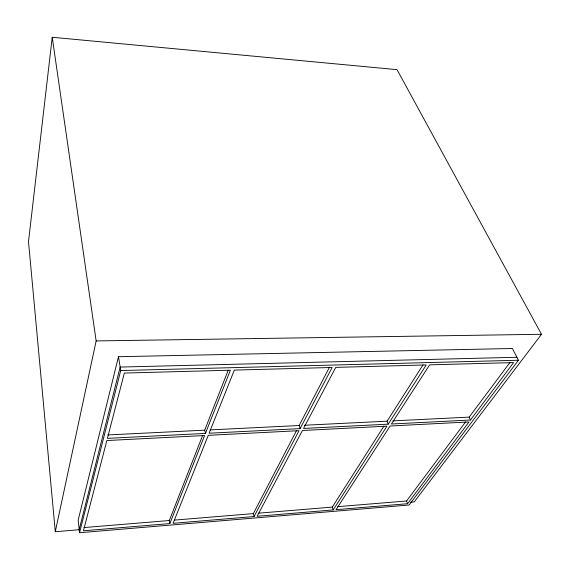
<?xml version="1.0" encoding="UTF-8"?>
<svg xmlns="http://www.w3.org/2000/svg" width="570" height="570" viewBox="0 0 570 570"><rect width="100%" height="100%" fill="white"/><g stroke="black" fill="none" stroke-linecap="round" stroke-linejoin="round"><path stroke-width="0.85" d="M410.664 502.206L414.212 501.914L541.5 334.284L397.026 69.647L52.233 37.264L28.5 241.63L55.29 531.717L79.216 529.73M55.29 531.717L96.152 340.938L52.233 37.264M118.482 356.713L78.154 520.196L79.544 532.736L409.132 504.999L518.443 360.24L512.416 348.498L118.482 356.713L120.726 370.557L79.544 532.736M79.194 529.58L120.156 367.066L516.926 357.283M169.846 523.574L204.602 435.523L106.847 440.539L83.434 530.791L169.846 523.574L169.297 520.531L202.585 435.587M205.435 433.407L230.38 370.208L124.353 373.058L107.409 438.358L205.435 433.407L204.708 430.165L228.228 370.158M254.078 516.534L299.036 430.671L208.257 435.33L173.095 523.303L254.078 516.534L253.351 513.606L296.457 430.721M300.105 428.619L332.125 367.472L234.334 370.101L209.105 433.221L300.105 428.619L299.165 425.505L329.375 367.408M333.172 509.929L386.952 426.153L302.435 430.5L257.12 516.278L333.172 509.929L332.296 507.101L383.916 426.168M388.227 424.158L426.253 364.943L335.773 367.372L303.518 428.448L388.227 424.158L387.101 421.173L423.011 364.864M337.796 506.645L406.574 500.98L465.59 421.914M392.93 420.881L469.167 417.126L509.965 362.47M407.578 503.709L469.003 421.943L390.115 425.997L336.036 509.687L407.578 503.709L406.574 500.98M470.457 420.005L513.584 362.591L429.63 364.85L391.405 424.002L470.457 420.005L469.167 417.126M83.954 527.564L169.297 520.531M174.292 520.118L253.351 513.606M258.16 513.207L332.296 507.101M107.823 434.946L204.708 430.165M210.131 429.901L299.165 425.505M304.33 425.256L387.101 421.173M120.726 370.557L518.443 360.24M96.152 340.938L541.5 334.284"/></g></svg>
